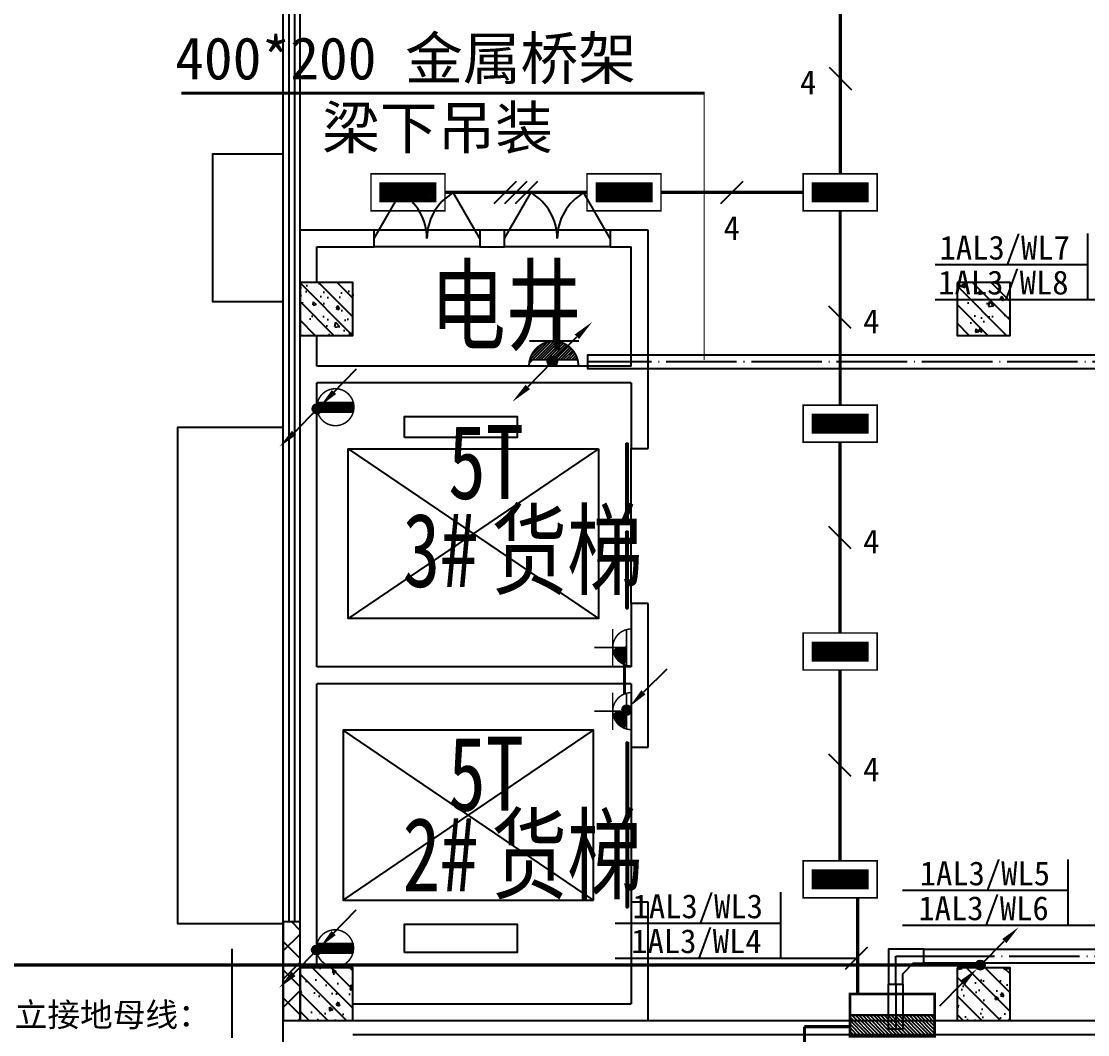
# Model space of a CAD drawing. Header units: millimetres. Extents: x -633009578 to 5705885, y -633235091 to 2571734.
# Drawn here: x 2773864 to 2788997, y 2127935 to 2142318 of the extents above; entities that cross this region are included whole.
import ezdxf

# ---------------------------------------------------------------- set-up
doc = ezdxf.new("R2010")
doc.units = ezdxf.units.MM
doc.header["$LTSCALE"] = 1000
doc.header["$MEASUREMENT"] = 0
doc.linetypes.add('DASHED2', pattern=[0.375, 0.25, -0.125])
doc.linetypes.add('DOTE', pattern=[2.4200000000000004, 2, -0.2, 0.02, -0.2])
doc.layers.get('0').update_dxf_attribs({"color": 9})
for name, color, linetype in [('3T_WOOD', 21, 'Continuous'), ('A-COLUM(柱)', 255, 'Continuous'), ('A-DOOR(门）', 4, 'Continuous'), ('A-F-AREA(计算)', 5, 'Continuous'), ('A-FLOR(看线)', 8, 'Continuous'), ('A-HATH(填充)', 8, 'Continuous'), ('A-STAR(楼梯)', 51, 'Continuous'), ('A-TEXT(房间)', 243, 'Continuous'), ('A-WALL(墙)', 255, 'Continuous'), ('A-WINDOW（窗）', 4, 'Continuous'), ('WALL', 9, 'Continuous'), ('电-弱电平面-箭头', 3, 'Continuous'), ('电-强电平面-标注', 3, 'Continuous'), ('电-强电平面-线缆', 3, 'Continuous'), ('电-桥架', 4, 'Continuous'), ('设备-插座', 3, 'Continuous'), ('设备-照明', 3, 'Continuous'), ('设备-箱柜', 3, 'Continuous')]:
    doc.layers.add(name, color=color, linetype=linetype)
doc.styles.add('_TCH', font='simhei.ttf', dxfattribs={"width": 0.75, "bigfont": 'hztxt.shx'})
doc.styles.add('ELEC-DIM', font='simhei.ttf')
doc.styles.add('IDQSTYLE', font='simhei.ttf', dxfattribs={"width": 0.707, "bigfont": 'hztxt.shx'})

# ---------------------------------------------------------------- blocks, each defined once
blk = doc.blocks.new('$DORLIB2D$00000127')
at = {"color": 0}
for points in [[(-0.5333333333328483, 0.7948983154366971), (-0.5333333333328483, 0.690405644187237)], [(-0.03333333333284827, 0.7948983154366971), (-0.5333333333328483, 0.7948983154366971)], [(-0.03333333333284827, 0.7948983154366971), (-0.03333333333284827, 0.690405644187237)], [(0.5333333333328483, 0.7948983154366971), (0.03333333333284827, 0.7948983154366971)], [(0.03333333333284827, 0.7948983154366971), (0.03333333333284827, 0.690405644187237)], [(0.5333333333328483, 0.7948983154366971), (0.5333333333328483, 0.690405644187237)], [(-0.03333333333284827, 0.690405644187237), (-0.5333333333328483, 0.690405644187237)], [(0.5333333333328483, 0.690405644187237), (0.03333333333284827, 0.690405644187237)], [(0.5, 0.4999999999999858), (-0.5, 0.4999999999999858)]]:
    blk.add_lwpolyline(points, dxfattribs=at)
blk = doc.blocks.new('$DorLib2D$00000231')
at = {"color": 0}
for p, q in [((-0.4999999999999947, 7.105427357601002e-15), (-0.2500000000000284, 0.4330127018921708)), ((0.5000000000000053, 7.105427357601002e-15), (0.250000000000032, 0.4330127018921708))]:
    blk.add_line(p, q, dxfattribs=at)
for centre, radius, start, end in [((-0.4999999999996803, 3.055333763768431e-13), 0.499999999999681, 0, 59.99999999996344), ((0.5000000000000426, -2.486899575160351e-14), 0.4999999999999835, 120.0000000000366, 180)]:
    blk.add_arc(centre, radius, start, end, dxfattribs=at)
blk = doc.blocks.new('$TCHSYS$WIN2D')
for p, q in [((-0.5, 0.5), (0.5, 0.5)), ((-0.5, 0.5), (-0.4999999999999999, -0.5)), ((0.5, 0.1666666666666666), (-0.5, 0.1666666666666666)), ((0.5, -0.1666666666666667), (-0.5, -0.1666666666666667)), ((-0.4999999999999999, -0.5), (0.5, -0.5))]:
    blk.add_line(p, q)
blk = doc.blocks.new('_FZH')
h = blk.add_hatch()
h.set_pattern_fill('钢筋混凝土', color=256, scale=0.1, style=0)
h.set_pattern_definition([(45, (0, 0), (-0.1767766952966369, 0.1767766952966369), []), (50, (0, 0), (0.7172601826007535, -0.06275213498259512), [0.07500000000000001, -0.8250000000000001]), (355, (0, 0), (-0.138751333613, 0.7521921337000119), [0.06, -0.66]), (100.4514, (0.05977168000000001, -0.00522934), (0.5785093817140216, 0.6894395420609536), [0.06374019, -0.701142112]), (46.1842, (0, 0.2), (1.067241048625645, -0.1655190143290181), [0.1125, -1.2375]), (96.6356, (0.088936745, 0.186206693), (0.9346627055487033, 0.9741178709004418), [0.095610288, -1.051713]), (351.1842, (0, 0.2), (0.9346619451336272, 0.9741186009253247), [0.09000000000000001, -0.9900000000000001]), (21, (0.1, 0.15), (0.5969070521184617, -0.4026188906653388), [0.07500000000000001, -0.8250000000000001]), (326, (0.1, 0.15), (0.2433153319215824, 0.7251500450468529), [0.06, -0.66]), (71.4514, (0.149742233, 0.116448394), (0.84022262858149, 0.3225304967099524), [0.06374019, -0.701142112]), (37.50000000000001, (0, 0), (0.01215985531729062, 0.3328938538313115), [0, -0.652, 0, -0.67, 0, -0.6625000000000001]), (7.499999999999999, (0, 0), (0.2630695374421486, 0.3944117118823603), [0, -0.382, 0, -0.637, 0, -0.2525]), (-32.5, (-0.223, 0), (0.533822436172409, -0.02255487173437976), [0, -0.25, 0, -0.78, 0, -1.035]), (-42.5, (-0.323, 0), (0.5831861693423862, 0.1001049823323177), [0, -0.325, 0, -0.518, 0, -0.735])])
h.paths.add_polyline_path([(-0.5, -0.5), (0.5, -0.5), (0.5, 0.5), (-0.5, 0.5)])
blk.add_lwpolyline([(-0.5, -0.5), (0.5, -0.5), (0.5, 0.5), (-0.5, 0.5)], close=True)
blk = doc.blocks.new('9-29-1')
at = {"layer": 'A-HATH(填充)'}
h = blk.add_hatch(dxfattribs=at)
h.set_pattern_fill('多孔材料', color=256, scale=100, style=0)
h.set_pattern_definition([(45, (-1310357.920547368, -13.22285339003429), (-200.0002033111466, 200.0002033111467), []), (135, (-1310357.920547368, -13.22285339003429), (-200.0002033111467, -200.0002033111466), [])])
h.paths.add_polyline_path([(1121940.598288357, 1450157.113137866), (1121940.598288356, 1451557.113138024), (1121700.598288356, 1451557.113138024), (1121700.598288357, 1450157.113137866)])
at = {"layer": 'A-DOOR(门）'}
for p, q in [((1124490.598288411, 1461377.113137866), (1122990.598288411, 1461377.113137866)), ((1126340.598288382, 1461377.113137866), (1124840.598288382, 1461377.113137866)), ((1124490.598288411, 1461137.113137866), (1122990.598288411, 1461137.113137866)), ((1126340.598288382, 1461137.113137866), (1124840.598288382, 1461137.113137866))]:
    blk.add_line(p, q, dxfattribs=at)
at = {"layer": 'A-F-AREA(计算)'}
blk.add_lwpolyline([(1121700.598288358, 1518097.113137865), (1255980.598288358, 1518097.113137865), (1255980.598288358, 1382017.113137865), (1121700.598288358, 1382017.113137865)], close=True, dxfattribs=at)
at = {"layer": 'A-FLOR(看线)'}
for points in [[(1121700.598288363, 1460357.113137855), (1120700.598288363, 1460357.113137855), (1120700.598288363, 1462457.1131377), (1121700.598288357, 1462457.1131377)], [(1121700.598288359, 1458577.113138536), (1120200.598288359, 1458577.113138536), (1120200.598288359, 1451537.113137616), (1121700.598288352, 1451537.113137616)], [(1122690.598288357, 1450157.113137866), (1188740.598288341, 1450157.113137866)], [(1188740.598288339, 1449957.113138453), (1122690.598288357, 1449957.113138453)]]:
    blk.add_lwpolyline(points, dxfattribs=at)
at = {"layer": 'A-STAR(楼梯)'}
for points in [[(1123421.71431782, 1458432.834487137), (1123421.71431782, 1458732.834487137), (1125021.71431782, 1458732.834487137), (1125021.71431782, 1458432.834487137)], [(1126175.243463168, 1458273.513464425), (1126175.243463168, 1455863.513464425), (1122625.243463168, 1455863.513464425), (1122625.243463168, 1458273.513464425)], [(1126103.462873243, 1451867.113137696), (1126103.462873243, 1454277.113137696), (1122553.462873243, 1454277.113137696), (1122553.462873243, 1451867.113137696)], [(1123421.71431782, 1451123.421385266), (1123421.71431782, 1451523.421385266), (1125021.71431782, 1451523.421385266), (1125021.71431782, 1451123.421385266)]]:
    blk.add_lwpolyline(points, close=True, dxfattribs=at)
for points in [[(1122625.243463168, 1458273.513464425), (1126175.243463168, 1455863.513464425)], [(1126175.243463168, 1458273.513464425), (1122625.243463168, 1455863.513464425)], [(1122553.462873243, 1451867.113137696), (1126103.462873243, 1454277.113137696)], [(1126103.462873243, 1451867.113137696), (1122553.462873243, 1454277.113137696)]]:
    blk.add_lwpolyline(points, dxfattribs=at)
at = {"layer": 'A-WALL(墙)'}
for p, q in [((1121940.598288384, 1460632.113137495), (1121940.598288647, 1461377.113137859)), ((1122990.598288081, 1461377.113137869), (1121940.598288647, 1461377.113137859)), ((1122990.598288081, 1461137.113137838), (1122990.598288081, 1461377.113137869)), ((1124840.598288081, 1461377.113137869), (1124490.598288081, 1461377.113137869)), ((1124490.598288081, 1461377.113137869), (1124490.598288081, 1461137.113137838)), ((1124840.598288081, 1461137.113137838), (1124840.598288081, 1461377.113137869)), ((1126880.59828876, 1461377.113137859), (1126340.598288081, 1461377.113137869)), ((1126340.598288081, 1461377.113137869), (1126340.598288081, 1461137.113137838)), ((1126880.598288651, 1459327.113138565), (1126880.59828876, 1461377.113137859)), ((1122180.598288509, 1460632.113137495), (1122180.598288647, 1461137.113137871)), ((1122180.598288647, 1461137.113137871), (1122990.598288081, 1461137.113137838)), ((1124490.598288081, 1461137.113137838), (1124840.598288081, 1461137.113137838)), ((1126340.598288081, 1461137.113137838), (1126640.598288673, 1461137.113137871)), ((1126640.598288673, 1459447.113138521), (1126640.598288673, 1461137.113137871)), ((1121940.598288417, 1459327.113138565), (1121940.598288315, 1459882.113138146)), ((1122180.598287971, 1459447.113138521), (1122180.598288423, 1459882.113138146)), ((1126640.598288673, 1459447.113138521), (1122180.598287971, 1459447.113138521)), ((1121940.598288417, 1455057.113138066), (1121940.598288417, 1459327.113138565)), ((1126880.598288661, 1458277.113138024), (1126880.598288651, 1459327.113138565)), ((1122180.5982885, 1455177.113138067), (1122180.5982885, 1459207.113138557)), ((1126640.598288575, 1459207.113138557), (1122180.5982885, 1459207.113138557)), ((1126640.598288575, 1459207.113138557), (1126640.598288577, 1458277.113138024)), ((1126640.598288577, 1458277.113138024), (1126880.598288661, 1458277.113138024)), ((1126880.598288662, 1456077.113137516), (1126640.598288578, 1456077.113137516)), ((1126640.598288578, 1456077.113137516), (1126640.598288576, 1455177.113138067)), ((1126880.598288652, 1455057.113138066), (1126880.598288662, 1456077.113137516)), ((1126640.598288576, 1455177.113138067), (1122180.5982885, 1455177.113138067)), ((1121940.598288481, 1450907.113138146), (1121940.598288417, 1455057.113138066)), ((1126880.598288669, 1454037.113138024), (1126880.598288652, 1455057.113138066)), ((1122180.598288418, 1450907.113138146), (1122180.598288332, 1454937.113138091)), ((1126640.598288634, 1454937.113138091), (1122180.598288332, 1454937.113138091)), ((1126640.598288634, 1454937.113138091), (1126640.598288641, 1454037.113138024)), ((1126640.598288641, 1454037.113138024), (1126880.598288669, 1454037.113138024)), ((1126880.598288657, 1451837.113138533), (1126640.598288642, 1451837.113138533)), ((1126640.598288642, 1451837.113138533), (1126640.598288634, 1450397.113137811)), ((1126880.598288625, 1450157.113137827), (1126880.598288657, 1451837.113138533)), ((1122690.598288569, 1450397.113137912), (1126640.598288634, 1450397.113137811)), ((1122690.598288569, 1450157.113137897), (1126880.598288625, 1450157.113137827))]:
    blk.add_line(p, q, dxfattribs=at)
at = {"layer": 'WALL'}
for p, q in [((1121940.598288356, 1451557.113138024), (1121700.598288356, 1451557.113138024)), ((1121700.598288356, 1451557.113138024), (1121700.598288357, 1450157.113137866)), ((1121940.598288357, 1450157.113137866), (1121940.598288356, 1451557.113138024)), ((1121700.598288357, 1450157.113137866), (1121940.598288357, 1450157.113137866))]:
    blk.add_line(p, q, dxfattribs=at)
at = {"layer": 'A-COLUM(柱)', "xscale": 750, "yscale": 750, "zscale": 750, "rotation": 270}
for p in [(1122315.598288357, 1460257.113137866), (1131640.598288357, 1460257.113137866), (1122315.598288357, 1450532.113137866), (1131640.598288357, 1450532.113137866)]:
    blk.add_blockref('_FZH', p, dxfattribs=at)
at = {"layer": 'A-DOOR(门）', "extrusion": (0, 0, -1), "xscale": -1500, "yscale": 1500, "zscale": 1500}
for p in [(-1123740.598288411, 1461257.113137866), (-1125590.598288382, 1461257.113137866)]:
    blk.add_blockref('$DorLib2D$00000231', p, dxfattribs=at)
at = {"layer": 'A-DOOR(门）', "extrusion": (0, 0, -1), "xscale": 2200, "yscale": 240, "zscale": 2200, "rotation": 269.9999999999876}
blk.add_blockref('$DORLIB2D$00000127', (-1126760.598288652, 1457177.113137861), dxfattribs=at)
at = {"layer": 'A-DOOR(门）', "xscale": 2200, "yscale": 240, "zscale": 2200, "rotation": 90.00000000001117}
blk.add_blockref('$DORLIB2D$00000127', (1126760.598288652, 1452937.113138271), dxfattribs=at)
at = {"layer": 'A-WINDOW（窗）', "extrusion": (0, 0, -1), "xscale": 52000, "yscale": 240, "zscale": 52000, "rotation": 90.00000000000001}
blk.add_blockref('$TCHSYS$WIN2D', (-1121820.598288357, 1477557.113137909), dxfattribs=at)
at = {"layer": 'A-TEXT(房间)', "style": '_TCH', "width": 0.75}
for s, p in [('电井', (1123784.508104627, 1459786.84100922)), ('5T', (1124042.08793572, 1457560.067126152)), ('货梯', (1124655.847300408, 1456310.776523354)), ('3#', (1123395.847300408, 1456310.776523354)), ('5T', (1124042.08793572, 1453136.165360154)), ('货梯', (1124655.847300408, 1451990.592133745)), ('2#', (1123395.847300408, 1451990.592133745))]:
    blk.add_text(s, height=1050, dxfattribs=at).set_placement(p)
blk = doc.blocks.new('*X167')
at = {"color": 0, "linetype": 'Continuous'}
for p, q in [((282.1351194197267, 228.1121613370744), (282.788461359996, 228.7655032773438)), ((282.1375325831522, 227.8317317880253), (283.0713040724706, 228.7655032773438)), ((282.1645809804571, 228.4244656102795), (282.5056186475214, 228.7655032773438)), ((282.1803573023538, 227.5917137947523), (283.3541467849452, 228.7655032773438)), ((282.1940425411876, 228.7367698834846), (282.2227759350467, 228.7655032773438)), ((282.371306935727, 227.4998207156509), (283.6369894974198, 228.7655032773438)), ((282.6541496482016, 227.4998207156509), (283.9198322098945, 228.7655032773438)), ((282.9369923606762, 227.4998207156509), (284.2026749223691, 228.7655032773438)), ((283.2198350731508, 227.4998207156509), (284.4855176348437, 228.7655032773438)), ((283.5026777856254, 227.4998207156509), (284.7683603473183, 228.7655032773438)), ((283.7855204981, 227.4998207156509), (285.051203059793, 228.7655032773438)), ((284.0683632105747, 227.4998207156509), (285.3340457722675, 228.7655032773438)), ((284.3512059230493, 227.4998207156509), (285.6168884847422, 228.7655032773438)), ((284.6340486355239, 227.4998207156509), (285.8997311972168, 228.7655032773438)), ((284.9168913479985, 227.4998207156509), (286.1825739096914, 228.7655032773438)), ((285.1997340604731, 227.4998207156509), (286.4654166221661, 228.7655032773438)), ((285.4825767729478, 227.4998207156509), (286.7482593346406, 228.7655032773438)), ((285.7654194854224, 227.4998207156509), (287.0311020471153, 228.7655032773438)), ((286.048262197897, 227.4998207156509), (287.0747267816487, 228.5262852994026)), ((286.3311049103716, 227.4998207156509), (287.1101021841678, 228.278817989447)), ((286.6139476228462, 227.4998207156509), (287.0925480438297, 227.9784211366343)), ((286.8967903353209, 227.4998207156509), (287.058058273935, 227.6610886542651))]:
    blk.add_line(p, q, dxfattribs=at)
blk = doc.blocks.new('HC000060')
at = {"color": 0, "linetype": 'Continuous'}
for p, q in [((-2.409201328935637, 0.632841280846435), (-2.487305495367423, -0.1950939787584502)), ((-2.409201328935637, 0.632841280846435), (2.434576153643775, 0.632841280846435)), ((2.512722873746839, 0.08616881272882893), (2.434576153643775, 0.632841280846435)), ((2.434576153643775, -0.6328412808464918), (2.512722873746839, 0.08616881272882893)), ((-2.487305495367423, -0.1950939787584502), (-2.409201328935637, -0.6328412808464918)), ((-2.409201328935637, -0.6328412808464918), (2.434576153643775, -0.6328412808464918))]:
    blk.add_line(p, q, dxfattribs=at)
at = {"color": 0, "linetype": 'Continuous', "const_width": 0.2}
blk.add_lwpolyline([(1.767766952966383, -1.76776695296644, 0.1989123673796617), (2.5, 0, 0.1989123673796613), (1.767766952966326, 1.767766952966326, 0.198912367379653), (5.688547235257176e-14, 2.499999999999943, 0.1989123673796647), (-1.767766952966326, 1.767766952966327, 0.1989123673796613), (-2.5, 1.951292859901378e-16, 0.1989123673796761), (-1.767766952966326, -1.76776695296644, 0.1989123673796719), (5.605112457073696e-14, -2.500000000000057, 0.1989123673796541)], format="xyb", close=True, dxfattribs=at)
at = {"color": 0, "linetype": 'Continuous'}
blk.add_blockref('*X167', (-284.6059544658493, -228.1326619964973), dxfattribs=at)
at = {"color": 0, "style": 'IDQSTYLE', "width": 0.7}
blk.add_attdef('PSFHATT', (4.512722873746839, -2.500000010000057), '', height=2.5, dxfattribs=at)
blk = doc.blocks.new('*X25')
at = {"color": 0, "linetype": 'Continuous'}
for p, q in [((192.590110055903, 446.7242872143482), (193.9264208598343, 448.0605980182795)), ((192.6512440212146, 447.2096852483717), (193.4410228258108, 447.9994640529679)), ((192.666080612941, 446.3759937026742), (194.2747143715083, 447.9846274612416)), ((192.8122309321682, 446.0978799531896), (194.552828120993, 447.8384771420143)), ((193.0126674313866, 445.874052383696), (194.7766556904866, 447.6380406427959)), ((193.2651240367983, 445.7022449203958), (194.9484631537868, 447.3855840373842)), ((193.5780466605768, 445.5909034754624), (195.0598045987202, 447.0726614136058)), ((193.9838870800477, 445.5724798262212), (195.0782282479613, 446.6668209941349))]:
    blk.add_line(p, q, dxfattribs=at)
blk = doc.blocks.new('HC001444')
at = {"color": 0, "linetype": 'Continuous'}
for p, q in [((5.312014027897709, 5.362594416008807), (0.4698776614111466, 0.4121164681388052)), ((1.307398633798584e-12, -0.05776119327106244), (-3.105492900473507, -3.232738715067399))]:
    blk.add_line(p, q, dxfattribs=at)
for points in [[(2.301209466909763, 2.284423861441751, 0.8, 0, 0), (0.4698776614111466, 0.4121164681388052, 0, 0, 0)], [(-3.105492900473507, -3.232738715067399, 0.8, 0, 0), (-5.057392361377197, -5.119309791711203, 0, 0, 0)]]:
    blk.add_lwpolyline(points, format="xyseb", dxfattribs=at)
blk.add_circle((0, 0), 0.625, dxfattribs=at)
at = {"color": 0, "linetype": 'Continuous', "xscale": 0.5, "yscale": 0.5, "zscale": 0.5}
blk.add_blockref('*X25', (-96.91845018383214, -223.4069038532592), dxfattribs=at)
at = {"color": 0, "style": 'IDQSTYLE', "width": 0.7}
blk.add_attdef('PSFHATT', (7.312014027897709, -5.119309791711203), '', height=2.5, dxfattribs=at)
blk = doc.blocks.new('*X132')
at = {"color": 0, "linetype": 'Continuous'}
for p, q in [((192.590110055903, 446.7242872143482), (193.9264208598343, 448.0605980182795)), ((192.6512440212146, 447.2096852483717), (193.4410228258108, 447.9994640529679)), ((192.666080612941, 446.3759937026742), (194.2747143715083, 447.9846274612416)), ((192.8122309321682, 446.0978799531896), (194.552828120993, 447.8384771420143)), ((193.0126674313866, 445.874052383696), (194.7766556904866, 447.6380406427959)), ((193.2651240367983, 445.7022449203958), (194.9484631537868, 447.3855840373842)), ((193.5780466605768, 445.5909034754624), (195.0598045987202, 447.0726614136058)), ((193.9838870800477, 445.5724798262212), (195.0782282479613, 446.6668209941349))]:
    blk.add_line(p, q, dxfattribs=at)
blk = doc.blocks.new('HC001446')
at = {"color": 0, "linetype": 'Continuous'}
blk.add_line((5.527270022789651, 5.473665066578945), (2.421777122314836, 2.298687544782609), dxfattribs=at)
blk.add_lwpolyline([(2.421777122314836, 2.298687544782609, 0.8, 0, 0), (0.4698776614111466, 0.4121164681388052, 0, 0, 0)], format="xyseb", dxfattribs=at)
blk.add_circle((0, 0), 0.625, dxfattribs=at)
at = {"color": 0, "linetype": 'Continuous', "xscale": 0.5, "yscale": 0.5, "zscale": 0.5}
blk.add_blockref('*X132', (-96.91845018383214, -223.4069038532592), dxfattribs=at)
at = {"color": 0, "style": 'IDQSTYLE', "width": 0.7}
blk.add_attdef('PSFHATT', (7.527270022789651, -0.62500001), '', height=2.5, dxfattribs=at)
blk = doc.blocks.new('HC000136')
at = {"color": 0, "linetype": 'Continuous'}
for p, q in [((-2.263127864574926, 3.93780780054658), (-1.824413961169739, 4.37652170395188)), ((-2.166171642377776, 3.751921310269552), (-1.541571248695163, 4.37652170395188)), ((-2.056623188829235, 3.578627051343346), (-1.258728536220588, 4.37652170395188)), ((-1.935167161310801, 3.417240366387034), (-0.9758858237460117, 4.37652170395188)), ((-1.802207139847269, 3.267357675375933), (-0.6930431112714359, 4.37652170395188)), ((-1.657908623596541, 3.128813479151916), (-0.4102003987968601, 4.37652170395188)), ((-1.502215697701104, 3.001663692572663), (-0.1273576863222843, 4.37652170395188)), ((-1.334845464380123, 2.886191213419067), (0.1554850261522915, 4.37652170395188)), ((-1.155258892497841, 2.782935072827001), (0, 3.938193965324729)), ((-0.9626006818002679, 2.692750571049828), (0, 3.655351252850153)), ((-0.7555910368541845, 2.616917503521506), (0, 3.372508540375577)), ((-0.5323327753721969, 2.557333052528577), (0, 3.089665827900888))]:
    blk.add_line(p, q, dxfattribs=at)
at = {"color": 0, "linetype": 'Continuous', "const_width": 0.2}
blk.add_lwpolyline([(-2.5, 4.999999999999943, 0.198912367379654), (-1.767766952966212, 3.232233047033617, 0.1989123673796558), (-9.033165925335943e-16, 2.500000000000057, 0.1989123673796559), (1.767766952966213, 3.232233047033617, 0.1989123673796541), (2.5, 4.999999999999942)], format="xyb", dxfattribs=at)
for points in [[(-2.421006983541702, 4.352913575506307), (2.41480416581453, 4.352913575506307)], [(0, 2.476391871554483), (0, 4.306405978417899)], [(-2.549372027147456, 2.476391871554483), (2.483025305961291, 2.476391871554483)], [(0, 2.500000000000057), (0, 0)]]:
    blk.add_lwpolyline(points, dxfattribs=at)
at = {"color": 0, "style": 'IDQSTYLE', "width": 0.7}
blk.add_attdef('PSFHATT', (4.500000010000001, 0), '', height=2.5, dxfattribs=at)
blk = doc.blocks.new('*X27')
at = {"color": 0}
for p, q in [((99.8306862801869, 192.7445173280992), (101.9907448318158, 194.9045758797282)), ((99.8306862801869, 193.1687813968112), (101.5664807631039, 194.9045758797282)), ((99.8306862801869, 193.5930454655231), (101.142216694392, 194.9045758797282)), ((99.8306862801869, 194.017309534235), (100.71795262568, 194.9045758797282)), ((99.8306862801869, 194.441573602947), (100.2936885569681, 194.9045758797282)), ((99.8306862801869, 194.8658376716589), (99.86942448825616, 194.9045758797282)), ((99.91500890052772, 192.4045758797282), (102.4150089005277, 194.9045758797282)), ((100.3392729692396, 192.4045758797282), (102.8392729692397, 194.9045758797282)), ((100.7635370379516, 192.4045758797282), (103.2635370379516, 194.9045758797282)), ((101.1878011066635, 192.4045758797282), (103.6878011066635, 194.9045758797282)), ((101.6120651753754, 192.4045758797282), (104.1120651753754, 194.9045758797282)), ((102.0363292440874, 192.4045758797282), (104.5363292440874, 194.9045758797282)), ((102.4605933127993, 192.4045758797282), (104.9605933127993, 194.9045758797282)), ((102.8848573815112, 192.4045758797282), (105.3848573815112, 194.9045758797282)), ((103.3091214502232, 192.4045758797282), (105.8091214502232, 194.9045758797282)), ((103.7333855189351, 192.4045758797282), (106.2333855189351, 194.9045758797282)), ((104.157649587647, 192.4045758797282), (106.657649587647, 194.9045758797282)), ((104.5819136563589, 192.4045758797282), (107.0819136563589, 194.9045758797282)), ((105.0061777250709, 192.4045758797282), (107.5061777250709, 194.9045758797282)), ((105.4304417937828, 192.4045758797282), (107.9304417937828, 194.9045758797282)), ((105.8547058624947, 192.4045758797282), (108.3547058624947, 194.9045758797282)), ((106.2789699312067, 192.4045758797282), (108.7789699312067, 194.9045758797282)), ((106.7032339999186, 192.4045758797282), (109.2032339999186, 194.9045758797282)), ((107.1274980686305, 192.4045758797282), (109.6274980686305, 194.9045758797282)), ((107.5517621373425, 192.4045758797282), (109.8306862801869, 194.6835000225726)), ((107.9760262060544, 192.4045758797282), (109.8306862801869, 194.2592359538607)), ((108.4002902747663, 192.4045758797282), (109.8306862801869, 193.8349718851487)), ((108.8245543434782, 192.4045758797282), (109.8306862801869, 193.4107078164368)), ((109.2488184121902, 192.4045758797282), (109.8306862801869, 192.9864437477249)), ((109.6730824809021, 192.4045758797282), (109.8306862801869, 192.562179679013))]:
    blk.add_line(p, q, dxfattribs=at)
blk = doc.blocks.new('HC000427')
at = {"color": 0, "linetype": 'Continuous', "const_width": 0.3}
blk.add_lwpolyline([(5, 2.5), (-5, 2.5), (-5, -2.5), (5, -2.5)], close=True, dxfattribs=at)
blk.add_lwpolyline([(5, 0), (-5, 0)], dxfattribs=at)
at = {"color": 0, "linetype": 'Continuous'}
blk.add_blockref('*X27', (-104.8306862801869, -194.9045758797282), dxfattribs=at)
at = {"color": 0, "style": 'IDQSTYLE', "width": 0.7}
blk.add_attdef('PSFHATT', (7, -2.5), '', height=2.5, dxfattribs=at)
blk = doc.blocks.new('*X164')
at = {"color": 0, "linetype": 'Continuous'}
for p, q in [((159.595646846908, 156.7672197221619), (159.6233466819307, 156.7949195571846)), ((159.6640079704214, 156.5527381332005), (159.9061893944054, 156.7949195571846)), ((159.747532531186, 156.3534199814905), (160.18903210688, 156.7949195571846)), ((159.8446775338837, 156.1677222717137), (160.4718748193546, 156.7949195571846)), ((159.9544025265515, 155.9946045519069), (160.7547175318292, 156.7949195571846)), ((160.0760273856543, 155.833386698535), (161.0375602443038, 156.7949195571846)), ((160.2091522122192, 155.6836688126253), (161.3204029567785, 156.7949195571846)), ((160.3536147760518, 155.5452886639833), (161.6032456692531, 156.7949195571846)), ((160.5094741859558, 155.4183053614127), (161.8860883817277, 156.7949195571846)), ((160.6770167777584, 155.3030052407406), (162.1689310942023, 156.7949195571846)), ((160.8567856433337, 155.1999313938414), (162.451773806677, 156.7949195571846)), ((161.0496413096342, 155.1099443476672), (162.7346165191516, 156.7949195571846)), ((161.2568708631404, 155.0343311886988), (163.0174592316262, 156.7949195571846)), ((161.4803825063601, 154.9750001194438), (163.3003019441008, 156.7949195571846)), ((161.7230685552892, 154.9348434558983), (163.5831446565754, 156.7949195571846)), ((161.9895441276247, 154.9184763157592), (163.86598736905, 156.7949195571846)), ((162.2878715788766, 154.9339610545365), (164.4937876543064, 157.1398771299663)), ((162.6346011340941, 154.9978478972794), (164.4299008115636, 156.7931475747489)), ((163.0778250055067, 155.1582290562173), (164.2695196526256, 156.3499237033363))]:
    blk.add_line(p, q, dxfattribs=at)
blk = doc.blocks.new('HC000134')
at = {"color": 0, "linetype": 'Continuous', "const_width": 0.2}
blk.add_lwpolyline([(-2.5, 5, 0.198912367379654), (-1.767766952966213, 3.232233047033674, 0.1989123673796558), (-4.592273826913179e-16, 2.5, 0.1989123673796559), (1.767766952966213, 3.232233047033674, 0.1989123673796541), (2.5, 4.999999999999999)], format="xyb", dxfattribs=at)
for points in [[(-2.421006983541702, 4.37652170395188), (2.421006983541702, 4.37652170395188)], [(-2.549372027147456, 2.476391871554483), (2.483025305961291, 2.476391871554483)], [(0, 2.5), (0, 0)]]:
    blk.add_lwpolyline(points, dxfattribs=at)
at = {"color": 0, "linetype": 'Continuous'}
blk.add_blockref('*X164', (-162.0093508556101, -152.4183978532327), dxfattribs=at)
at = {"color": 0, "style": 'IDQSTYLE', "width": 0.7}
blk.add_attdef('PSFHATT', (4.500000010000001, 0), '', height=2.5, dxfattribs=at)
blk = doc.blocks.new('*X147')
at = {"color": 0, "linetype": 'Continuous'}
for p, q in [((192.590110055903, 446.7242872143482), (193.9264208598343, 448.0605980182795)), ((192.6512440212146, 447.2096852483717), (193.4410228258108, 447.9994640529679)), ((192.666080612941, 446.3759937026742), (194.2747143715083, 447.9846274612416)), ((192.8122309321682, 446.0978799531896), (194.552828120993, 447.8384771420143)), ((193.0126674313866, 445.874052383696), (194.7766556904866, 447.6380406427959)), ((193.2651240367983, 445.7022449203958), (194.9484631537868, 447.3855840373842)), ((193.5780466605768, 445.5909034754624), (195.0598045987202, 447.0726614136058)), ((193.9838870800477, 445.5724798262212), (195.0782282479613, 446.6668209941349))]:
    blk.add_line(p, q, dxfattribs=at)
blk = doc.blocks.new('HC001443')
at = {"color": 0, "linetype": 'Continuous'}
for p, q in [((0, -0.05776119327242668), (3.105492900474815, 3.117216328523909)), ((1.307398633798584e-12, -0.05776119327106244), (-3.105492900473507, -3.232738715067399))]:
    blk.add_line(p, q, dxfattribs=at)
for points in [[(3.105492900474815, 3.117216328523909, 0.8, 0, 0), (5.057392361378561, 5.003787405167827, 0, 0, 0)], [(-3.105492900473507, -3.232738715067399, 0.8, 0, 0), (-5.057392361377197, -5.119309791711203, 0, 0, 0)]]:
    blk.add_lwpolyline(points, format="xyseb", dxfattribs=at)
blk.add_circle((0, 0), 0.625, dxfattribs=at)
at = {"color": 0, "linetype": 'Continuous', "xscale": 0.5, "yscale": 0.5, "zscale": 0.5}
blk.add_blockref('*X147', (-96.91845018383214, -223.4069038532592), dxfattribs=at)
at = {"color": 0, "style": 'IDQSTYLE', "width": 0.7}
blk.add_attdef('PSFHATT', (7.057392361378561, -5.119309791711203), '', height=2.5, dxfattribs=at)
blk = doc.blocks.new('*X353')
at = {"color": 0, "linetype": 'Continuous'}
for p, q in [((277.1059544658493, 221.9516255332986), (279.536990929048, 224.3826619964973)), ((277.1059544658493, 222.2344682457732), (279.2541482165735, 224.3826619964973)), ((277.1059544658493, 222.5173109582479), (278.9713055040988, 224.3826619964973)), ((277.1059544658493, 222.8001536707225), (278.6884627916242, 224.3826619964973)), ((277.1059544658493, 223.0829963831971), (278.4056200791496, 224.3826619964973)), ((277.1059544658493, 223.3658390956717), (278.122777366675, 224.3826619964973)), ((277.1059544658493, 223.6486818081463), (277.8399346542004, 224.3826619964973)), ((277.1059544658493, 223.9315245206209), (277.5570919417257, 224.3826619964973)), ((277.1059544658493, 224.2143672330955), (277.2742492292511, 224.3826619964973)), ((277.3198336415227, 221.8826619964973), (279.8198336415227, 224.3826619964973)), ((277.6026763539973, 221.8826619964973), (280.1026763539973, 224.3826619964973)), ((277.8855190664719, 221.8826619964973), (280.3855190664719, 224.3826619964973)), ((278.1683617789465, 221.8826619964973), (280.6683617789466, 224.3826619964973)), ((278.4512044914212, 221.8826619964973), (280.9512044914212, 224.3826619964973)), ((278.7340472038958, 221.8826619964973), (281.2340472038958, 224.3826619964973)), ((279.0168899163704, 221.8826619964973), (281.5168899163704, 224.3826619964973)), ((279.299732628845, 221.8826619964973), (281.799732628845, 224.3826619964973)), ((279.5825753413196, 221.8826619964973), (282.0825753413196, 224.3826619964973)), ((279.8654180537943, 221.8826619964973), (282.3654180537943, 224.3826619964973)), ((280.1482607662689, 221.8826619964973), (282.6482607662689, 224.3826619964973)), ((280.4311034787435, 221.8826619964973), (282.9311034787435, 224.3826619964973)), ((280.7139461912181, 221.8826619964973), (283.2139461912181, 224.3826619964973)), ((280.9967889036927, 221.8826619964973), (283.4967889036927, 224.3826619964973)), ((281.2796316161674, 221.8826619964973), (283.7796316161674, 224.3826619964973)), ((281.5624743286419, 221.8826619964973), (284.062474328642, 224.3826619964973)), ((281.8453170411166, 221.8826619964973), (284.3453170411166, 224.3826619964973)), ((282.1281597535912, 221.8826619964973), (284.6059544658494, 224.3604567087555)), ((282.4110024660658, 221.8826619964973), (284.6059544658494, 224.0776139962809)), ((282.6938451785405, 221.8826619964973), (284.6059544658494, 223.7947712838063)), ((282.976687891015, 221.8826619964973), (284.6059544658494, 223.5119285713317)), ((283.2595306034897, 221.8826619964973), (284.6059544658494, 223.229085858857)), ((283.5423733159643, 221.8826619964973), (284.6059544658494, 222.9462431463824)), ((283.8252160284389, 221.8826619964973), (284.6059544658494, 222.6634004339078)), ((284.1080587409135, 221.8826619964973), (284.6059544658494, 222.3805577214332)), ((284.3909014533882, 221.8826619964973), (284.6059544658494, 222.0977150089586))]:
    blk.add_line(p, q, dxfattribs=at)
blk = doc.blocks.new('HC000062')
at = {"color": 0, "linetype": 'Continuous', "const_width": 0.2}
for points in [[(-4.97662087547036, 2.499999999999943), (5.023379124529697, 2.499999999999943), (5.023379124529697, -2.500000000000057), (-4.97662087547036, -2.500000000000057), (-4.97662087547036, 2.499999999999943)], [(-3.72662087547036, 1.25), (-3.72662087547036, -1.250000000000057), (3.773379124529697, -1.250000000000057), (3.773379124529697, 1.25), (-3.72662087547036, 1.25)]]:
    blk.add_lwpolyline(points, dxfattribs=at)
at = {"color": 0, "linetype": 'Continuous'}
blk.add_blockref('*X353', (-280.8325753413197, -223.1326619964974), dxfattribs=at)
at = {"color": 0, "style": 'IDQSTYLE', "width": 0.7}
blk.add_attdef('PSFHATT', (7.023379124529697, -2.500000000000057), '', height=2.5, dxfattribs=at)
blk = doc.blocks.new('*X134')
at = {"color": 0, "linetype": 'Continuous'}
for p, q in [((192.590110055903, 446.7242872143482), (193.9264208598343, 448.0605980182795)), ((192.6512440212146, 447.2096852483717), (193.4410228258108, 447.9994640529679)), ((192.666080612941, 446.3759937026742), (194.2747143715083, 447.9846274612416)), ((192.8122309321682, 446.0978799531896), (194.552828120993, 447.8384771420143)), ((193.0126674313866, 445.874052383696), (194.7766556904866, 447.6380406427959)), ((193.2651240367983, 445.7022449203958), (194.9484631537868, 447.3855840373842)), ((193.5780466605768, 445.5909034754624), (195.0598045987202, 447.0726614136058)), ((193.9838870800477, 445.5724798262212), (195.0782282479613, 446.6668209941349))]:
    blk.add_line(p, q, dxfattribs=at)
blk = doc.blocks.new('HC001445')
at = {"color": 0, "linetype": 'Continuous'}
for p, q in [((0.1320978050268309, 0.05776119327106244), (3.237590705501646, 3.232738715067399)), ((-5.469508829517324, -5.531426259851287), (-2.364015929042509, -2.356448738054951))]:
    blk.add_line(p, q, dxfattribs=at)
for points in [[(3.237590705501646, 3.232738715067399, 0.8, 0, 0), (5.189490166405335, 5.119309791711203, 0, 0, 0)], [(-2.364015929042509, -2.356448738054951, 0.8, 0, 0), (-0.4121164681388194, -0.4698776614111466, 0, 0, 0)]]:
    blk.add_lwpolyline(points, format="xyseb", dxfattribs=at)
blk.add_circle((0, 0), 0.625, dxfattribs=at)
at = {"color": 0, "linetype": 'Continuous', "xscale": 0.5, "yscale": 0.5, "zscale": 0.5}
blk.add_blockref('*X134', (-96.91845018383214, -223.4069038532592), dxfattribs=at)
at = {"color": 0, "style": 'IDQSTYLE', "width": 0.7}
blk.add_attdef('PSFHATT', (7.189490166405335, -5.531426259851287), '', height=2.5, dxfattribs=at)

msp = doc.modelspace()

# ---------------------------------------------------------------- linework, layer by layer
at = {"layer": '电-强电平面-标注'}
for p, q in [((2785327.561672677, 2141665.284385249), (2785645.759724212, 2141347.086333716)), ((2780575.106864601, 2139730.419667049), (2780893.304916136, 2140048.617718582)), ((2780725.106864601, 2139730.419667049), (2781043.304916136, 2140048.617718582)), ((2780875.106864601, 2139730.419667049), (2781193.304916136, 2140048.617718582)), ((2783791.773531269, 2139730.419667048), (2784109.971582802, 2140048.617718583)), ((2788995.388251021, 2139303.869173272), (2788995.388251021, 2138365.999999973)), ((2788995.388251021, 2138860.68540402), (2786832.3740949, 2138860.68540402)), ((2788995.388251021, 2138365.999999973), (2786832.3740949, 2138365.999999973)), ((2789571.563994877, 2138365.999999973), (2788995.388251021, 2138365.999999973)), ((2785640.850108088, 2137956.330473113), (2785322.652056553, 2138274.528524646)), ((2785640.850108088, 2134830.419666782), (2785322.652056553, 2135148.617718315)), ((2785640.850108088, 2131597.086333449), (2785322.652056553, 2131915.284384982)), ((2788713.388251021, 2130422.869173272), (2788713.388251021, 2129484.999999973)), ((2784639.210002277, 2129955.369173272), (2784639.210002277, 2129017.499999973)), ((2788713.388251021, 2129979.68540402), (2786366.8740949, 2129979.68540402)), ((2784639.210002277, 2129512.18540402), (2782292.695846157, 2129512.18540402)), ((2788713.388251021, 2129484.999999973), (2786366.8740949, 2129484.999999973)), ((2789289.563994877, 2129484.999999973), (2788713.388251021, 2129484.999999973)), ((2785871.484771902, 2129176.59902574), (2785553.286720367, 2128858.400974207)), ((2784639.210002277, 2129017.499999973), (2782292.695846157, 2129017.499999973)), ((2785712.385746134, 2129017.499999973), (2784639.210002277, 2129017.499999973))]:
    msp.add_line(p, q, dxfattribs=at)
at = {"layer": '电-强电平面-线缆', "color": 1, "linetype": 'Continuous', "const_width": 45}
for points in [[(2785486.660698445, 2140152.018692815), (2785486.660698445, 2142860.352026148)], [(2781892.539223703, 2139889.518692815), (2779875.872557036, 2139889.518692815)], [(2784959.205890369, 2139889.518692815), (2782942.539223703, 2139889.518692815)], [(2785484.205890383, 2136868.685359225), (2785484.205890383, 2139627.018692806)], [(2785481.751082321, 2136343.685359216), (2785481.751082321, 2133635.352025883)], [(2782423.050796175, 2132770.467746515), (2782423.050796175, 2133186.303323674)], [(2785481.751082321, 2133110.352025883), (2785481.751082321, 2130402.018692549)], [(2785733.821751257, 2128511.101575641), (2785733.821751257, 2129877.018692539)], [(2787473.166770298, 2128922.905258721), (2773536.451261042, 2128922.905258721)], [(2784977.5, 2128047.837024212), (2785625.27572662, 2128047.837024212)], [(2784977.5, 2126297.595445133), (2784977.5, 2128047.837024212)]]:
    msp.add_lwpolyline(points, dxfattribs=at)
at = {"layer": '电-桥架', "color": 5, "linetype": 'DOTE', "ltscale": 0.5}
for p, q in [((2791274.751800636, 2137484.238103502), (2781904.713118291, 2137484.238103311)), ((2786272.600623475, 2128649.499996054), (2786272.600624194, 2129049.499996054)), ((2786272.600624194, 2129049.499996054), (2786672.600624194, 2129049.499996637)), ((2786672.600624194, 2129049.499996637), (2791274.751741317, 2129049.500003363)), ((2786272.600623475, 2128649.499996053), (2786272.600622335, 2128013.958284537))]:
    msp.add_line(p, q, dxfattribs=at)
at = {"layer": '电-桥架', "color": 9, "linetype": 'DASHED2', "ltscale": 0.5}
msp.add_line((2786172.600623475, 2128649.499996232), (2786372.600623475, 2128649.499995875), dxfattribs=at)
at = {"layer": '电-桥架', "ltscale": 0.5}
for points in [[(2791274.75180064, 2137384.238103502), (2781904.713118292, 2137384.238103311), (2781904.713118289, 2137584.238103311), (2791274.751800634, 2137584.238103502)], [(2786372.600623475, 2128649.499995875), (2786372.600622335, 2128013.958284358), (2786172.600622335, 2128013.958284716), (2786172.600623475, 2128649.499996232)]]:
    msp.add_lwpolyline(points, dxfattribs=at)
for points in [[(2786372.600623475, 2128649.499995874), (2786372.600623745, 2128799.499995874), (2786522.60062434, 2128949.499996419), (2786672.60062434, 2128949.499996638), (2786672.600624048, 2129149.499996638), (2786172.600624373, 2129149.499995907), (2786172.600623475, 2128649.499996234)], [(2791274.751741463, 2128949.500003363), (2786672.600624341, 2128949.499996638), (2786672.600624047, 2129149.499996638), (2791274.751741171, 2129149.500003363)]]:
    msp.add_lwpolyline(points, close=True, dxfattribs=at)
at = {"layer": '设备-箱柜', "color": 6}
msp.add_line((2776851.227472513, 2129151.147019219), (2776851.227472513, 2127887.528169425), dxfattribs=at)
msp.add_lwpolyline([(2783553.460922443, 2137511.25054984, 15, 15, 0), (2783553.460922443, 2141297.740673162, 15, 15, 0), (2783553.460922443, 2141297.740673162, 45, 45, 0), (2776135.031232018, 2141297.740673162, 45, 45, 0)], format="xyseb", dxfattribs=at)

# ---------------------------------------------------------------- block references
at = {"layer": '3T_WOOD'}
msp.add_blockref('9-29-1', (1655879.395743424, 677977.51603476), dxfattribs=at)
at = {"layer": '电-弱电平面-箭头', "color": 4}
for name, p, xscale, yscale, zscale in [('HC001443', (2781399.70559529, 2137490.928664062), 112, 112, 112), ('HC001444', (2778059.994031853, 2136816.446345873), 105, 105, 105), ('HC001444', (2778054.262127139, 2129136.66550538), 105, 105, 105), ('HC001445', (2787473.16676973, 2128922.905260581), 105, 105, 105)]:
    msp.add_blockref(name, p, dxfattribs=dict(at, xscale=xscale, yscale=yscale, zscale=zscale))
at = {"layer": '电-弱电平面-箭头', "color": 4, "xscale": -105, "yscale": 105, "zscale": 105, "rotation": 270}
msp.add_blockref('HC001446', (2782452.04995751, 2132540.371673685), dxfattribs=at)
at = {"layer": '电-桥架', "ltscale": 0.5, "xscale": -120, "yscale": 120, "zscale": 120}
msp.add_blockref('HC000427', (2786225.27572662, 2128211.101575641), dxfattribs=at)
at = {"layer": '设备-插座'}
for name, p, xscale, yscale, zscale, rotation in [('HC000134', (2781419.468374431, 2138125.526563704), 140, 140, 140, 180), ('HC000136', (2781994.994032083, 2133430.246470765), -105, 105, 105, 270), ('HC000136', (2781994.994032083, 2132526.524599426), -105, 105, 105, 270)]:
    msp.add_blockref(name, p, dxfattribs=dict(at, xscale=xscale, yscale=yscale, zscale=zscale, rotation=rotation))
at = {"layer": '设备-照明', "xscale": 105, "yscale": 105, "zscale": 105, "rotation": 180}
for p in [(2779353.327365085, 2139889.518692806), (2782419.994031772, 2139889.518692806), (2785486.660698459, 2139889.518692806)]:
    msp.add_blockref('HC000062', p, dxfattribs=at)
at = {"layer": '设备-照明', "xscale": 105, "yscale": 105, "zscale": 105}
for name, p in [('HC000060', (2778321.352622247, 2136840.899100874)), ('HC000062', (2785481.751082307, 2136606.185359225)), ('HC000062', (2785481.751082307, 2133372.852025882)), ('HC000062', (2785481.751082307, 2130139.518692539)), ('HC000060', (2778315.620717533, 2129161.118260381))]:
    msp.add_blockref(name, p, dxfattribs=at)

# ---------------------------------------------------------------- texts
at = {"layer": '电-强电平面-标注', "style": 'ELEC-DIM'}
for s, p in [('4', (2784915.141711103, 2141281.185359479)), ('4', (2783829.353569697, 2139214.518692815)), ('1AL3/WL7', (2786895.388251022, 2138935.543317329)), ('1AL3/WL8', (2786876.400909249, 2138440.857913282)), ('4', (2785810.232094979, 2137890.429498882)), ('4', (2785810.232094979, 2134764.518692552)), ('4', (2785810.232094979, 2131531.185359219)), ('1AL3/WL5', (2786613.388251022, 2130054.543317329)), ('1AL3/WL3', (2782539.210002279, 2129587.043317329)), ('1AL3/WL6', (2786594.400909249, 2129559.857913282)), ('1AL3/WL4', (2782520.222660506, 2129092.357913282))]:
    msp.add_text(s, height=339.8734177215189, dxfattribs=at).set_placement(p)
at = {"layer": '设备-箱柜', "color": 6, "style": 'ELEC-DIM'}
for s, height, p in [('400*200 金属桥架', 600, (2776047.128978647, 2141492.444578049)), ('梁下吊装', 600, (2778133.866718186, 2140508.116391429)), ('独立接地母线：', 339.8734177215189, (2773307.089861068, 2128048.270852974))]:
    msp.add_text(s, height=height, dxfattribs=at).set_placement(p)

doc.saveas('drawing.dxf')
